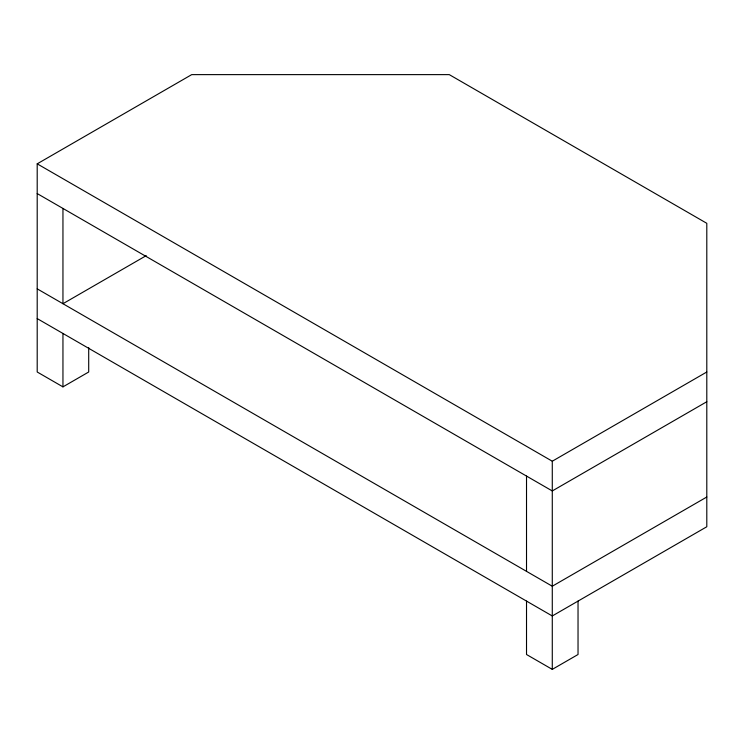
<?xml version="1.0" encoding="UTF-8"?>
<svg xmlns="http://www.w3.org/2000/svg" width="744" height="744" viewBox="0 0 744 744"><rect width="100%" height="100%" fill="white"/><g stroke="black" fill="none" stroke-linecap="round" stroke-linejoin="round"><path stroke-width="1.12" d="M88.703 347.615L88.703 372L62.952 386.871L37.2 372L37.2 163.838L191.72 74.623L449.264 74.623L706.8 223.312L706.8 526.752L552.281 615.967L37.2 318.59M146.233 255.638L62.952 303.719L62.952 208.441M37.2 163.838L552.281 461.215L706.8 372M706.8 401.732L552.281 490.947L37.2 193.57M706.8 497.011L552.281 586.226L37.2 288.849M526.519 601.096L526.519 654.506L552.281 669.377L578.032 654.506L578.032 601.096M552.281 461.215L552.281 669.377M526.519 476.076L526.519 571.355M62.952 333.452L62.952 386.871"/></g></svg>
